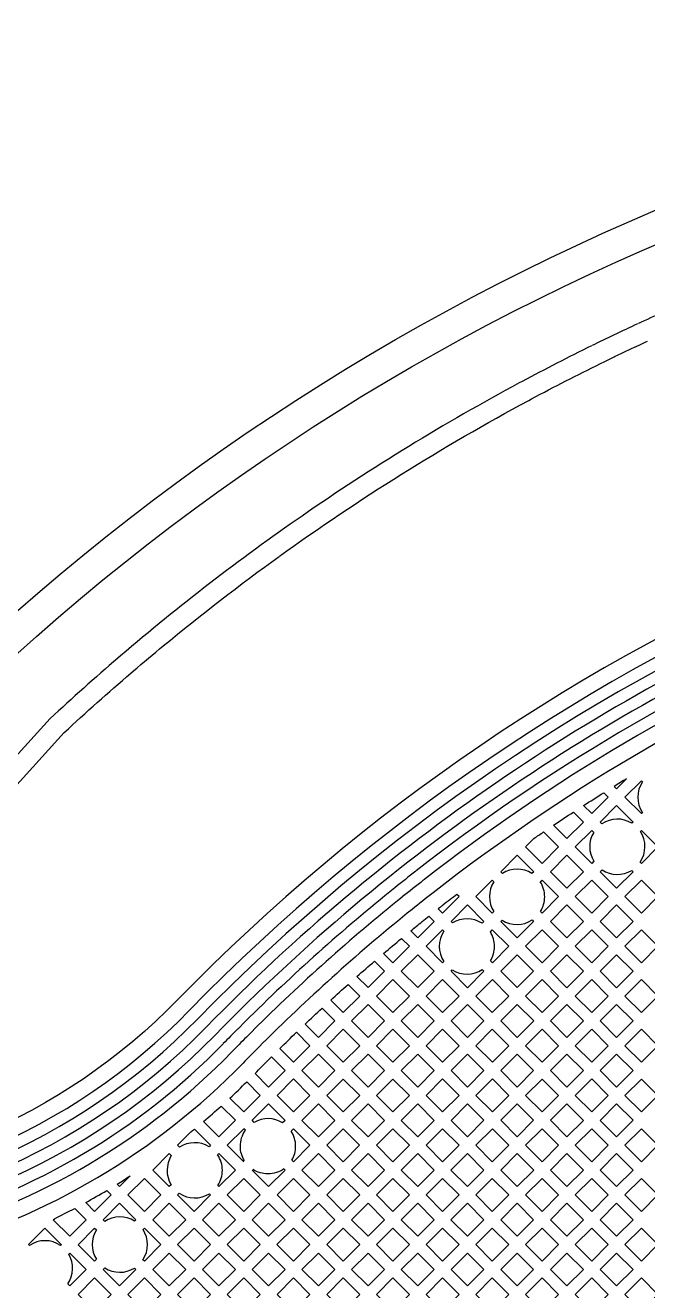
# Model space of a CAD drawing. Extents: x 1548 to 1929, y -174 to 95.
# Drawn here: x 1626.01 to 1630.01, y 47.54 to 55.68 of the extents above; entities that cross this region are included whole.
import ezdxf

# ---------------------------------------------------------------- set-up
doc = ezdxf.new("R2010")
doc.units = 0
doc.layers.add('gbr-dxf_layer0', color=7, linetype='Continuous')
doc.layers.add('gbr-outline-dxf_layer1', color=2, linetype='Continuous')

msp = doc.modelspace()

# ---------------------------------------------------------------- linework, layer by layer
at = {"layer": 'gbr-dxf_layer0'}
for p, q in [((1629.9486, 53.7571), (1629.9298, 53.7479)), ((1629.9691, 53.7662), (1629.9524, 53.7599)), ((1627.3793, 49.2249), (1627.4245, 49.2701)), ((1627.4783, 49.2162), (1627.4331, 49.171)), ((1627.5055, 49.099), (1627.5501, 49.1437)), ((1627.3101, 48.4757), (1627.4161, 48.3697))]:
    msp.add_line(p, q, dxfattribs=at)
at = {"layer": 'gbr-dxf_layer0', "linetype": 'Continuous'}
for points in [[(1584.3299, 51.7428), (1584.3299, 54.6766, -0.414217), (1585.1264, 55.4731), (1606.6578, 55.4731, -0.202307), (1617.3278, 50.9715, 0.202316), (1618.548, 50.4566), (1624.0479, 50.4566, 0.202311), (1625.2681, 50.9715, -0.202307), (1635.9381, 55.4731), (1666.9465, 55.4731, -0.414216), (1667.743, 54.6766), (1667.743, 46.8113, -0.038221), (1667.7432, 46.8055), (1667.7432, 43.6418)], [(1632.1817, 54.5777), (1632.1642, 54.5732), (1632.1192, 54.5605), (1632.09, 54.5523, 0.025521), (1630.6869, 54.0748), (1630.4548, 53.8861), (1630.1317, 53.8399, 0.00303), (1629.9722, 53.7672)], [(1629.6534, 53.6159, 0.004328), (1629.4291, 53.5033, 0.004328), (1629.2069, 53.3867), (1629.1881, 53.3768, 0.028214), (1627.7908, 52.5214, 0.025357), (1626.6242, 51.6227), (1626.6067, 51.6077, 0.010059), (1626.1708, 51.2186), (1625.6956, 50.6956), (1625.5688, 50.6311), (1625.5518, 50.6159, -0.18432), (1624.1721, 50.0893), (1618.671, 50.0893, -0.050616), (1618.2549, 50.1317)], [(1627.6455, 52.2628, -0.032846), (1629.2483, 53.2645), (1629.2668, 53.2745, -0.004331), (1629.4873, 53.39, -0.004321), (1629.7093, 53.5013), (1629.7187, 53.5058)], [(1664.8334, 53.4093, 0.067841), (1664.7315, 53.3954), (1664.7247, 53.3936), (1664.5482, 53.3936, 0.196906), (1664.3886, 53.3268), (1664.3323, 53.2704, -0.047957), (1664.2718, 53.2389), (1636.0623, 53.2389, 0.202307), (1626.9926, 49.4125, -0.202284), (1624.1723, 48.2224), (1618.672, 48.2224, -0.202256), (1615.852, 49.4119)], [(1625.6415, 50.5252), (1625.774, 50.5927), (1626.2615, 51.1289, -0.009964), (1626.6895, 51.5109), (1626.707, 51.5259, -0.004351), (1626.8985, 51.6867, -0.016341), (1627.6435, 52.2615)], [(1628.6673, 49.9959), (1628.6949, 49.9683), (1628.8008, 50.0742), (1628.7866, 50.0884, 0.002411), (1628.696, 50.0185)], [(1627.421, 48.3746, -0.140451), (1627.394, 48.4687, -0.154979), (1627.4266, 48.5713), (1627.4162, 48.5818), (1627.3101, 48.4757)], [(1627.47, 48.3158), (1627.576, 48.2098), (1627.6821, 48.3159), (1627.6744, 48.3235, -0.154978), (1627.5718, 48.2909, -0.146259), (1627.4743, 48.3201)]]:
    msp.add_lwpolyline(points, format="xyb", dxfattribs=at)
for points in [[(1629.8767, 53.7233), (1629.8515, 53.7116), (1629.7588, 53.6672), (1629.7446, 53.6603), (1629.6867, 53.6324)], [(1629.9295, 53.7479), (1629.9145, 53.7408), (1629.8805, 53.7251)], [(1629.6864, 53.6321), (1629.6722, 53.6252), (1629.6577, 53.6179)], [(1629.9356, 53.6102), (1629.9681, 53.6252), (1629.9843, 53.6328), (1629.9976, 53.6392), (1630.0133, 53.6463)], [(1629.7199, 53.5066), (1629.7288, 53.5112), (1629.742, 53.5175), (1629.7989, 53.5452), (1629.8055, 53.5483), (1629.8144, 53.5526), (1629.9056, 53.5963), (1629.9325, 53.6087)], [(1629.8782, 50.8318), (1629.8139, 50.7675), (1629.7982, 50.7831)], [(1626.6853, 48.2782), (1626.6169, 48.2099), (1626.6016, 48.2252)]]:
    msp.add_lwpolyline(points, dxfattribs=at)
for points in [[(1629.8677, 50.7136), (1629.9737, 50.8195), (1629.9806, 50.8126, 0.305788), (1629.9799, 50.6137), (1629.9738, 50.6076)], [(1629.6018, 50.6599, -0.003222), (1629.7316, 50.742), (1629.76, 50.7136), (1629.654, 50.6076)], [(1629.4084, 50.5334, -0.003212), (1629.5363, 50.6177), (1629.6002, 50.5538), (1629.4941, 50.4477)], [(1629.7079, 50.5538), (1629.8139, 50.6597), (1629.9199, 50.5537), (1629.9121, 50.5459, 0.294742), (1629.7193, 50.5424)], [(1629.2283, 50.3939), (1629.2823, 50.448, -0.001593), (1629.344, 50.4901), (1629.4402, 50.3938), (1629.3343, 50.2879)], [(1629.548, 50.3938), (1629.654, 50.4999), (1629.6666, 50.4873, 0.282756), (1629.6673, 50.3011), (1629.654, 50.2878)], [(1629.966, 50.2957, 0.302636), (1629.9668, 50.4928), (1629.9738, 50.4998), (1630.0796, 50.3939), (1629.9737, 50.288)], [(1629.0684, 50.234), (1629.1744, 50.3401), (1629.2805, 50.234), (1629.2692, 50.2228, 0.289715), (1629.0792, 50.2233)], [(1629.7079, 50.2339), (1629.7204, 50.2465, 0.290579), (1629.9109, 50.243), (1629.9198, 50.2341), (1629.8138, 50.1281)], [(1628.9086, 50.0742), (1629.0145, 50.1801), (1629.0248, 50.1698, 0.29398), (1629.0238, 49.9774), (1629.0146, 49.9682)], [(1629.3233, 50.1691), (1629.3343, 50.1802), (1629.4403, 50.0742), (1629.3343, 49.9681), (1629.3243, 49.9781, 0.141341), (1629.3516, 50.0728, 0.144147)], [(1628.7488, 49.9144), (1628.8547, 50.0203), (1628.9607, 49.9143), (1628.9487, 49.9023, 0.29088), (1628.758, 49.9052)], [(1628.4897, 49.8536, -0.001996), (1628.563, 49.913, -0.001088), (1628.6072, 49.9483), (1628.641, 49.9144), (1628.535, 49.8084)], [(1629.0685, 49.9143), (1629.0775, 49.9233, 0.29567), (1629.2709, 49.9238), (1629.2804, 49.9142), (1629.1745, 49.8083)], [(1628.3153, 49.7085, -0.003156), (1628.4306, 49.805), (1628.4811, 49.7545), (1628.3752, 49.6486)], [(1628.5889, 49.7545), (1628.6949, 49.8605), (1628.703, 49.8524, 0.301226), (1628.7024, 49.656), (1628.6949, 49.6485)], [(1629.0019, 49.8477), (1629.0146, 49.8604), (1629.1206, 49.7544), (1629.0147, 49.6485), (1629.0025, 49.6607, 0.138493), (1629.0287, 49.7537, 0.140192)], [(1628.1439, 49.5603, -0.003152), (1628.2572, 49.6589), (1628.3213, 49.5947), (1628.2154, 49.4888)], [(1628.7488, 49.5946), (1628.757, 49.6028, 0.294473), (1628.9496, 49.6058), (1628.9608, 49.5946), (1628.8548, 49.4886)], [(1627.9754, 49.4089, -0.003151), (1628.0868, 49.5096), (1628.1615, 49.4349), (1628.0555, 49.3288)], [(1627.8099, 49.2546, -0.003149), (1627.9193, 49.3573), (1628.0016, 49.275), (1627.8956, 49.1689)], [(1627.6476, 49.0973, -0.003144), (1627.7549, 49.2019), (1627.8417, 49.115), (1627.7358, 49.0091)], [(1627.4883, 48.937, -0.002665), (1627.5773, 49.0272), (1627.5936, 49.0435), (1627.6819, 48.9553), (1627.5759, 48.8493)], [(1627.3268, 48.7788, 0.008116), (1627.4347, 48.8828), (1627.5221, 48.7954), (1627.4162, 48.6895)], [(1627.47, 48.6356), (1627.5759, 48.7416), (1627.682, 48.6355), (1627.666, 48.6196, 0.277188), (1627.4829, 48.6227)], [(1627.1575, 48.6284, 0.008142), (1627.2706, 48.7273), (1627.3623, 48.6356), (1627.2562, 48.5296)], [(1626.9904, 48.4756), (1627.0759, 48.561, 0.001669), (1627.0986, 48.5795), (1627.2024, 48.4757), (1627.1927, 48.4661, 0.288901), (1627.0031, 48.4629)], [(1627.7205, 48.5663), (1627.7358, 48.5817), (1627.8418, 48.4757), (1627.7359, 48.3697), (1627.7258, 48.3799, 0.13165), (1627.7496, 48.4687, 0.146259)], [(1626.8307, 48.3159), (1626.9365, 48.4217), (1626.9498, 48.4085, 0.283539), (1626.9485, 48.2218), (1626.9366, 48.21)], [(1627.2479, 48.4135), (1627.2562, 48.4219), (1627.3622, 48.3158), (1627.2562, 48.2098), (1627.2492, 48.2168, 0.145878), (1627.2783, 48.3141, 0.149417)], [(1626.3995, 48.1074, 0.008419), (1626.5344, 48.1846), (1626.5631, 48.156), (1626.457, 48.0499)], [(1626.5109, 47.9961), (1626.6169, 48.1021), (1626.7228, 47.9962), (1626.7137, 47.9871, 0.293229), (1626.5217, 47.9853)], [(1626.9905, 48.1561), (1627.0011, 48.1667, 0.296439), (1627.1948, 48.1634), (1627.2023, 48.1559), (1627.0965, 48.0501)], [(1626.1911, 47.996), (1626.1982, 48.0031, 0.007975), (1626.3295, 48.0697), (1626.4031, 47.9961), (1626.2971, 47.89)], [(1626.0314, 47.8363), (1626.1372, 47.9421), (1626.2432, 47.8361), (1626.2378, 47.8307, 0.3091), (1626.0371, 47.8306)], [(1626.351, 47.8361), (1626.457, 47.9422), (1626.4683, 47.9308, 0.287646), (1626.4685, 47.7419), (1626.4569, 47.7302)], [(1626.7678, 47.7391, 0.297735), (1626.768, 47.9336), (1626.7767, 47.9423), (1626.8827, 47.8363), (1626.7767, 47.7303)], [(1626.2842, 47.5835, 0.292749), (1626.29, 47.7752), (1626.2971, 47.7823), (1626.403, 47.6764), (1626.2972, 47.5706)], [(1626.5108, 47.6764), (1626.522, 47.6876, 0.29213), (1626.7134, 47.6858), (1626.7228, 47.6764), (1626.6168, 47.5704)]]:
    msp.add_lwpolyline(points, format="xyb", close=True, dxfattribs=at)
for points in [[(1629.3882, 50.234), (1629.4941, 50.34), (1629.6001, 50.2339), (1629.4942, 50.128)], [(1629.5481, 50.0742), (1629.654, 50.1801), (1629.7599, 50.0742), (1629.654, 49.9683)], [(1629.8677, 50.0742), (1629.9737, 50.1802), (1630.0797, 50.0742), (1629.9737, 49.9682)], [(1629.3882, 49.9142), (1629.4942, 50.0203), (1629.6001, 49.9144), (1629.4941, 49.8084)], [(1629.7079, 49.9144), (1629.8138, 50.0203), (1629.9198, 49.9143), (1629.8139, 49.8084)], [(1629.2284, 49.7544), (1629.3343, 49.8604), (1629.4402, 49.7545), (1629.3343, 49.6485)], [(1629.548, 49.7545), (1629.654, 49.8605), (1629.76, 49.7545), (1629.654, 49.6485)], [(1629.8678, 49.7545), (1629.9737, 49.8604), (1630.0797, 49.7544), (1629.9737, 49.6485)], [(1628.4291, 49.5947), (1628.535, 49.7006), (1628.641, 49.5946), (1628.5351, 49.4887)], [(1629.0686, 49.5946), (1629.1745, 49.7005), (1629.2804, 49.5947), (1629.1745, 49.4887)], [(1629.3881, 49.5947), (1629.4941, 49.7006), (1629.6001, 49.5946), (1629.4942, 49.4886)], [(1629.7078, 49.5946), (1629.8139, 49.7006), (1629.9199, 49.5946), (1629.8138, 49.4886)], [(1628.2693, 49.4349), (1628.3752, 49.5408), (1628.4812, 49.4348), (1628.3753, 49.3289)], [(1628.589, 49.4348), (1628.6949, 49.5407), (1628.8009, 49.4347), (1628.695, 49.3288)], [(1628.9087, 49.4347), (1629.0147, 49.5407), (1629.1206, 49.4349), (1629.0145, 49.3288)], [(1629.2283, 49.4349), (1629.3343, 49.5408), (1629.4403, 49.4348), (1629.3344, 49.3288)], [(1629.548, 49.4348), (1629.654, 49.5407), (1629.7599, 49.4347), (1629.654, 49.3288)], [(1629.8677, 49.4347), (1629.9737, 49.5408), (1630.0797, 49.4348), (1629.9736, 49.3288)], [(1628.1093, 49.275), (1628.2154, 49.381), (1628.3214, 49.275), (1628.2154, 49.169)], [(1628.4292, 49.275), (1628.5351, 49.3809), (1628.6411, 49.2749), (1628.5352, 49.169)], [(1628.7489, 49.2749), (1628.8548, 49.3808), (1628.9607, 49.2749), (1628.8548, 49.169)], [(1629.0684, 49.2749), (1629.1745, 49.381), (1629.2805, 49.275), (1629.1744, 49.1689)], [(1629.3882, 49.275), (1629.4942, 49.3809), (1629.6001, 49.2749), (1629.4942, 49.169)], [(1629.7079, 49.2749), (1629.8138, 49.3808), (1629.9197, 49.2749), (1629.8138, 49.169)], [(1627.9494, 49.115), (1628.0555, 49.2211), (1628.1615, 49.1151), (1628.0554, 49.009)], [(1628.2692, 49.1151), (1628.3753, 49.2211), (1628.4813, 49.1151), (1628.3753, 49.0091)], [(1628.5891, 49.1151), (1628.695, 49.221), (1628.8009, 49.1152), (1628.6949, 49.0092)], [(1628.9086, 49.1152), (1629.0145, 49.2211), (1629.1206, 49.115), (1629.0147, 49.0091)], [(1629.2283, 49.115), (1629.3344, 49.2211), (1629.4403, 49.1151), (1629.3343, 49.0091)], [(1629.5481, 49.1151), (1629.654, 49.221), (1629.7599, 49.1151), (1629.654, 49.0092)], [(1629.8677, 49.1151), (1629.9736, 49.221), (1630.0796, 49.115), (1629.9737, 49.0091)], [(1627.7896, 48.9553), (1627.8956, 49.0612), (1628.0016, 48.9552), (1627.8957, 48.8492)], [(1628.1093, 48.9552), (1628.2154, 49.0612), (1628.3214, 48.9552), (1628.2153, 48.8491)], [(1628.4291, 48.9552), (1628.5352, 49.0612), (1628.6411, 48.9553), (1628.535, 48.8493)], [(1628.7488, 48.9553), (1628.8548, 49.0613), (1628.9608, 48.9553), (1628.8548, 48.8493)], [(1629.0685, 48.9553), (1629.1744, 49.0612), (1629.2804, 48.9552), (1629.1745, 48.8493)], [(1629.3882, 48.9552), (1629.4942, 49.0612), (1629.6001, 48.9553), (1629.4941, 48.8493)], [(1629.7079, 48.9553), (1629.8138, 49.0612), (1629.9198, 48.9552), (1629.8139, 48.8493)], [(1627.6298, 48.7954), (1627.7358, 48.9014), (1627.8418, 48.7954), (1627.7358, 48.6894)], [(1627.9495, 48.7954), (1628.0554, 48.9013), (1628.1615, 48.7953), (1628.0555, 48.6894)], [(1628.2692, 48.7953), (1628.3753, 48.9013), (1628.4811, 48.7954), (1628.3751, 48.6894)], [(1628.5889, 48.7954), (1628.6949, 48.9015), (1628.801, 48.7954), (1628.6949, 48.6894)], [(1628.9087, 48.7954), (1629.0147, 48.9014), (1629.1206, 48.7954), (1629.0147, 48.6895)], [(1629.2284, 48.7954), (1629.3343, 48.9013), (1629.4402, 48.7954), (1629.3343, 48.6895)], [(1629.548, 48.7954), (1629.654, 48.9014), (1629.76, 48.7954), (1629.654, 48.6894)], [(1629.8678, 48.7954), (1629.9737, 48.9013), (1630.0797, 48.7954), (1629.9738, 48.6894)], [(1627.7897, 48.6355), (1627.8957, 48.7415), (1628.0017, 48.6355), (1627.8957, 48.5295)], [(1628.1094, 48.6355), (1628.2153, 48.7414), (1628.3212, 48.6355), (1628.2153, 48.5296)], [(1628.429, 48.6355), (1628.535, 48.7415), (1628.641, 48.6355), (1628.535, 48.5295)], [(1628.7488, 48.6355), (1628.8548, 48.7416), (1628.9608, 48.6356), (1628.8548, 48.5296)], [(1629.0686, 48.6356), (1629.1745, 48.7415), (1629.2804, 48.6356), (1629.1745, 48.5297)], [(1629.3882, 48.6356), (1629.4941, 48.7415), (1629.6001, 48.6355), (1629.4942, 48.5296)], [(1629.7079, 48.6355), (1629.8139, 48.7415), (1629.9199, 48.6356), (1629.8138, 48.5295)], [(1627.9496, 48.4757), (1628.0555, 48.5816), (1628.1614, 48.4757), (1628.0555, 48.3698)], [(1628.2692, 48.4757), (1628.3751, 48.5816), (1628.4811, 48.4756), (1628.3752, 48.3697)], [(1628.5889, 48.4756), (1628.6949, 48.5816), (1628.8009, 48.4757), (1628.6948, 48.3696)], [(1628.9086, 48.4757), (1629.0147, 48.5817), (1629.1206, 48.4758), (1629.0146, 48.3697)], [(1629.2284, 48.4758), (1629.3343, 48.5817), (1629.4403, 48.4757), (1629.3344, 48.3698)], [(1629.5481, 48.4757), (1629.654, 48.5816), (1629.76, 48.4757), (1629.654, 48.3697)], [(1629.8677, 48.4757), (1629.9738, 48.5817), (1630.0797, 48.4758), (1629.9737, 48.3697)], [(1627.7898, 48.3159), (1627.8957, 48.4218), (1628.0016, 48.3159), (1627.8957, 48.21)], [(1628.1094, 48.3159), (1628.2153, 48.4218), (1628.3213, 48.3158), (1628.2154, 48.2099)], [(1628.4291, 48.3158), (1628.535, 48.4217), (1628.641, 48.3158), (1628.535, 48.2099)], [(1628.7487, 48.3158), (1628.8548, 48.4218), (1628.9607, 48.3159), (1628.8547, 48.2098)], [(1629.0685, 48.3159), (1629.1745, 48.4219), (1629.2805, 48.3159), (1629.1745, 48.2098)], [(1629.3883, 48.3159), (1629.4942, 48.4218), (1629.6002, 48.3159), (1629.4942, 48.2099)], [(1629.7079, 48.3159), (1629.8138, 48.4218), (1629.9198, 48.3158), (1629.8139, 48.2099)], [(1626.6708, 48.156), (1626.7769, 48.262), (1626.8827, 48.1561), (1626.7767, 48.0501)], [(1627.3101, 48.1559), (1627.4161, 48.262), (1627.5221, 48.1559), (1627.4161, 48.0499)], [(1627.6299, 48.1559), (1627.7359, 48.262), (1627.8418, 48.1561), (1627.7358, 48.0501)], [(1627.9496, 48.1561), (1628.0555, 48.262), (1628.1615, 48.156), (1628.0556, 48.0501)], [(1628.2693, 48.156), (1628.3752, 48.2619), (1628.4812, 48.156), (1628.3752, 48.05)], [(1628.5889, 48.156), (1628.6948, 48.2619), (1628.8008, 48.1559), (1628.6949, 48.05)], [(1628.9085, 48.1559), (1629.0146, 48.262), (1629.1206, 48.156), (1629.0145, 48.0499)], [(1629.2283, 48.156), (1629.3344, 48.262), (1629.4403, 48.156), (1629.3343, 48.05)], [(1629.5481, 48.156), (1629.654, 48.262), (1629.76, 48.156), (1629.654, 48.0501)], [(1629.8677, 48.156), (1629.9737, 48.262), (1630.0796, 48.156), (1629.9737, 48.0501)], [(1626.8306, 47.9962), (1626.9366, 48.1022), (1627.0426, 47.9962), (1626.9366, 47.8902)], [(1627.1504, 47.9962), (1627.2562, 48.102), (1627.3622, 47.996), (1627.2564, 47.8902)], [(1627.47, 47.996), (1627.576, 48.1021), (1627.6819, 47.9962), (1627.5759, 47.8901)], [(1627.7897, 47.9962), (1627.8957, 48.1022), (1628.0017, 47.9962), (1627.8957, 47.8902)], [(1628.1095, 47.9962), (1628.2154, 48.1021), (1628.3213, 47.9962), (1628.2154, 47.8902)], [(1628.4291, 47.9962), (1628.535, 48.1021), (1628.641, 47.9962), (1628.535, 47.8902)], [(1628.7487, 47.9962), (1628.8547, 48.1021), (1628.9607, 47.9961), (1628.8548, 47.8901)], [(1629.0684, 47.9961), (1629.1745, 48.1021), (1629.2804, 47.9961), (1629.1744, 47.8901)], [(1629.3882, 47.9961), (1629.4942, 48.1022), (1629.6002, 47.9962), (1629.4941, 47.8902)], [(1629.7079, 47.9962), (1629.8139, 48.1022), (1629.9198, 47.9962), (1629.8139, 47.8903)], [(1626.9905, 47.8363), (1627.0965, 47.9423), (1627.2025, 47.8363), (1627.0965, 47.7303)], [(1627.3103, 47.8363), (1627.4161, 47.9421), (1627.522, 47.8363), (1627.4162, 47.7305)], [(1627.6297, 47.8363), (1627.7358, 47.9423), (1627.8418, 47.8363), (1627.7358, 47.7302)], [(1627.9496, 47.8363), (1628.0556, 47.9423), (1628.1616, 47.8364), (1628.0555, 47.7303)], [(1628.2693, 47.8364), (1628.3752, 47.9423), (1628.4812, 47.8363), (1628.3753, 47.7304)], [(1628.5889, 47.8363), (1628.6949, 47.9423), (1628.8009, 47.8363), (1628.6949, 47.7303)], [(1628.9086, 47.8363), (1629.0145, 47.9422), (1629.1205, 47.8362), (1629.0146, 47.7303)], [(1629.2283, 47.8362), (1629.3343, 47.9423), (1629.4402, 47.8363), (1629.3342, 47.7303)], [(1629.548, 47.8363), (1629.654, 47.9423), (1629.76, 47.8364), (1629.654, 47.7304)], [(1629.8678, 47.8364), (1629.9737, 47.9423), (1630.0797, 47.8363), (1629.9738, 47.7304)], [(1626.8306, 47.6764), (1626.9366, 47.7824), (1627.0426, 47.6764), (1626.9366, 47.5704)], [(1627.1504, 47.6764), (1627.2564, 47.7825), (1627.3623, 47.6766), (1627.2563, 47.5705)], [(1627.4701, 47.6766), (1627.5759, 47.7824), (1627.6819, 47.6764), (1627.5761, 47.5706)], [(1627.7896, 47.6764), (1627.8957, 47.7824), (1628.0016, 47.6765), (1627.8956, 47.5704)], [(1628.1094, 47.6765), (1628.2154, 47.7825), (1628.3214, 47.6765), (1628.2153, 47.5705)], [(1628.4291, 47.6765), (1628.535, 47.7825), (1628.6411, 47.6764), (1628.5351, 47.5705)], [(1628.7488, 47.6764), (1628.8548, 47.7824), (1628.9607, 47.6764), (1628.8548, 47.5705)], [(1629.0685, 47.6764), (1629.1744, 47.7823), (1629.2803, 47.6764), (1629.1744, 47.5705)], [(1629.3881, 47.6764), (1629.4941, 47.7824), (1629.6001, 47.6765), (1629.494, 47.5704)], [(1629.7078, 47.6765), (1629.8139, 47.7825), (1629.9199, 47.6765), (1629.8138, 47.5705)], [(1626.3511, 47.5167), (1626.4569, 47.6225), (1626.5629, 47.5165), (1626.4571, 47.4107)], [(1626.6706, 47.5165), (1626.7767, 47.6225), (1626.8827, 47.5165), (1626.7767, 47.4105)], [(1626.9905, 47.5165), (1627.0965, 47.6225), (1627.2024, 47.5167), (1627.0963, 47.4106)], [(1627.3101, 47.5167), (1627.4162, 47.6227), (1627.5222, 47.5167), (1627.4162, 47.4106)], [(1627.6299, 47.5167), (1627.7358, 47.6225), (1627.8417, 47.5165), (1627.7359, 47.4107)], [(1627.9495, 47.5165), (1628.0555, 47.6226), (1628.1615, 47.5166), (1628.0554, 47.4106)], [(1628.2692, 47.5166), (1628.3753, 47.6227), (1628.4813, 47.5167), (1628.3752, 47.4106)], [(1628.589, 47.5167), (1628.6949, 47.6226), (1628.8009, 47.5166), (1628.695, 47.4107)], [(1628.9087, 47.5166), (1629.0146, 47.6225), (1629.1205, 47.5166), (1629.0146, 47.4107)], [(1629.2283, 47.5166), (1629.3342, 47.6225), (1629.4402, 47.5166), (1629.3342, 47.4107)], [(1629.5479, 47.5166), (1629.654, 47.6226), (1629.76, 47.5166), (1629.6539, 47.4106)], [(1629.8677, 47.5166), (1629.9738, 47.6226), (1630.0797, 47.5167), (1629.9737, 47.4106)]]:
    msp.add_lwpolyline(points, close=True, dxfattribs=at)
at = {"layer": 'gbr-dxf_layer0'}
for centre, radius, start, end in [((1636.0624, 40.5765), 12.5606, 90, 135.748), ((1636.0624, 40.5765), 12.4843, 90.00824, 135.74802), ((1636.0626, 40.5765), 12.408, 113.21456, 135.74733), ((1636.0626, 40.5765), 12.3318, 113.21012, 135.74801), ((1636.0629, 40.5765), 12.2556, 113.21201, 127.96288), ((1636.0629, 40.5765), 12.1794, 113.2206, 127.96051), ((1636.0629, 40.5766), 12.0774, 113.21953, 127.95687), ((1636.063, 40.5767), 11.9758, 121.09362, 121.54185), ((1637.03, 39.3655), 13.8054, 128.03841, 128.75764), ((1636.0622, 40.5761), 12.2555, 128.77499, 134.81207), ((1637.0302, 39.3656), 13.7292, 128.03682, 128.75609), ((1636.0622, 40.5761), 12.1793, 128.77269, 134.81173), ((1637.0344, 39.369), 13.6271, 128.05979, 128.78084), ((1636.0621, 40.5757), 12.0774, 128.77294, 134.80926), ((1637.0342, 39.3688), 13.5255, 128.06373, 128.21398), ((1624.1717, 52.1603), 4.0398, 270.02766, 315.74942), ((1624.1717, 52.1603), 4.116, 270.0079, 315.74494), ((1624.1721, 52.1604), 4.1923, 270.03974, 315.7483), ((1624.1721, 52.1604), 4.2685, 270.00618, 315.74619), ((1636.055, 40.5687), 12.2556, 135.06648, 135.69679), ((1636.0551, 40.5688), 12.1794, 135.06724, 135.69766), ((1624.1717, 52.1601), 4.3449, 285.50294, 315.75162), ((1624.1717, 52.1601), 4.4211, 285.51752, 315.75028), ((1636.0559, 40.5695), 12.0773, 135.07061, 135.70296), ((1624.1719, 52.1602), 4.523, 285.50156, 315.74254), ((1624.1719, 52.1602), 4.6246, 301.69336, 302.92048)]:
    msp.add_arc(centre, radius, start, end, dxfattribs=at)
at = {"layer": 'gbr-outline-dxf_layer1', "linetype": 'Continuous'}
msp.add_lwpolyline([(1584.1264, 43.0766), (1584.1264, 54.6765, -0.414215), (1585.1264, 55.6765), (1606.6575, 55.6765, -0.202321), (1617.474, 51.113, 0.202214), (1618.548, 50.66), (1624.0479, 50.66, 0.202309), (1625.1223, 51.1134, -0.202312), (1635.9384, 55.6765), (1666.9464, 55.6765, -0.414215), (1667.9464, 54.6765), (1667.9464, 43.0766, -0.414215), (1666.9464, 42.0766), (1636.3529, 42.0766, 0.196013), (1634.6051, 41.3639, -0.196007), (1624.0479, 37.0601), (1618.548, 37.0601, -0.196007), (1607.9907, 41.3639, 0.196009), (1606.243, 42.0766), (1585.1264, 42.0766, -0.414215)], format="xyb", close=True, dxfattribs=at)

doc.saveas('drawing.dxf')
